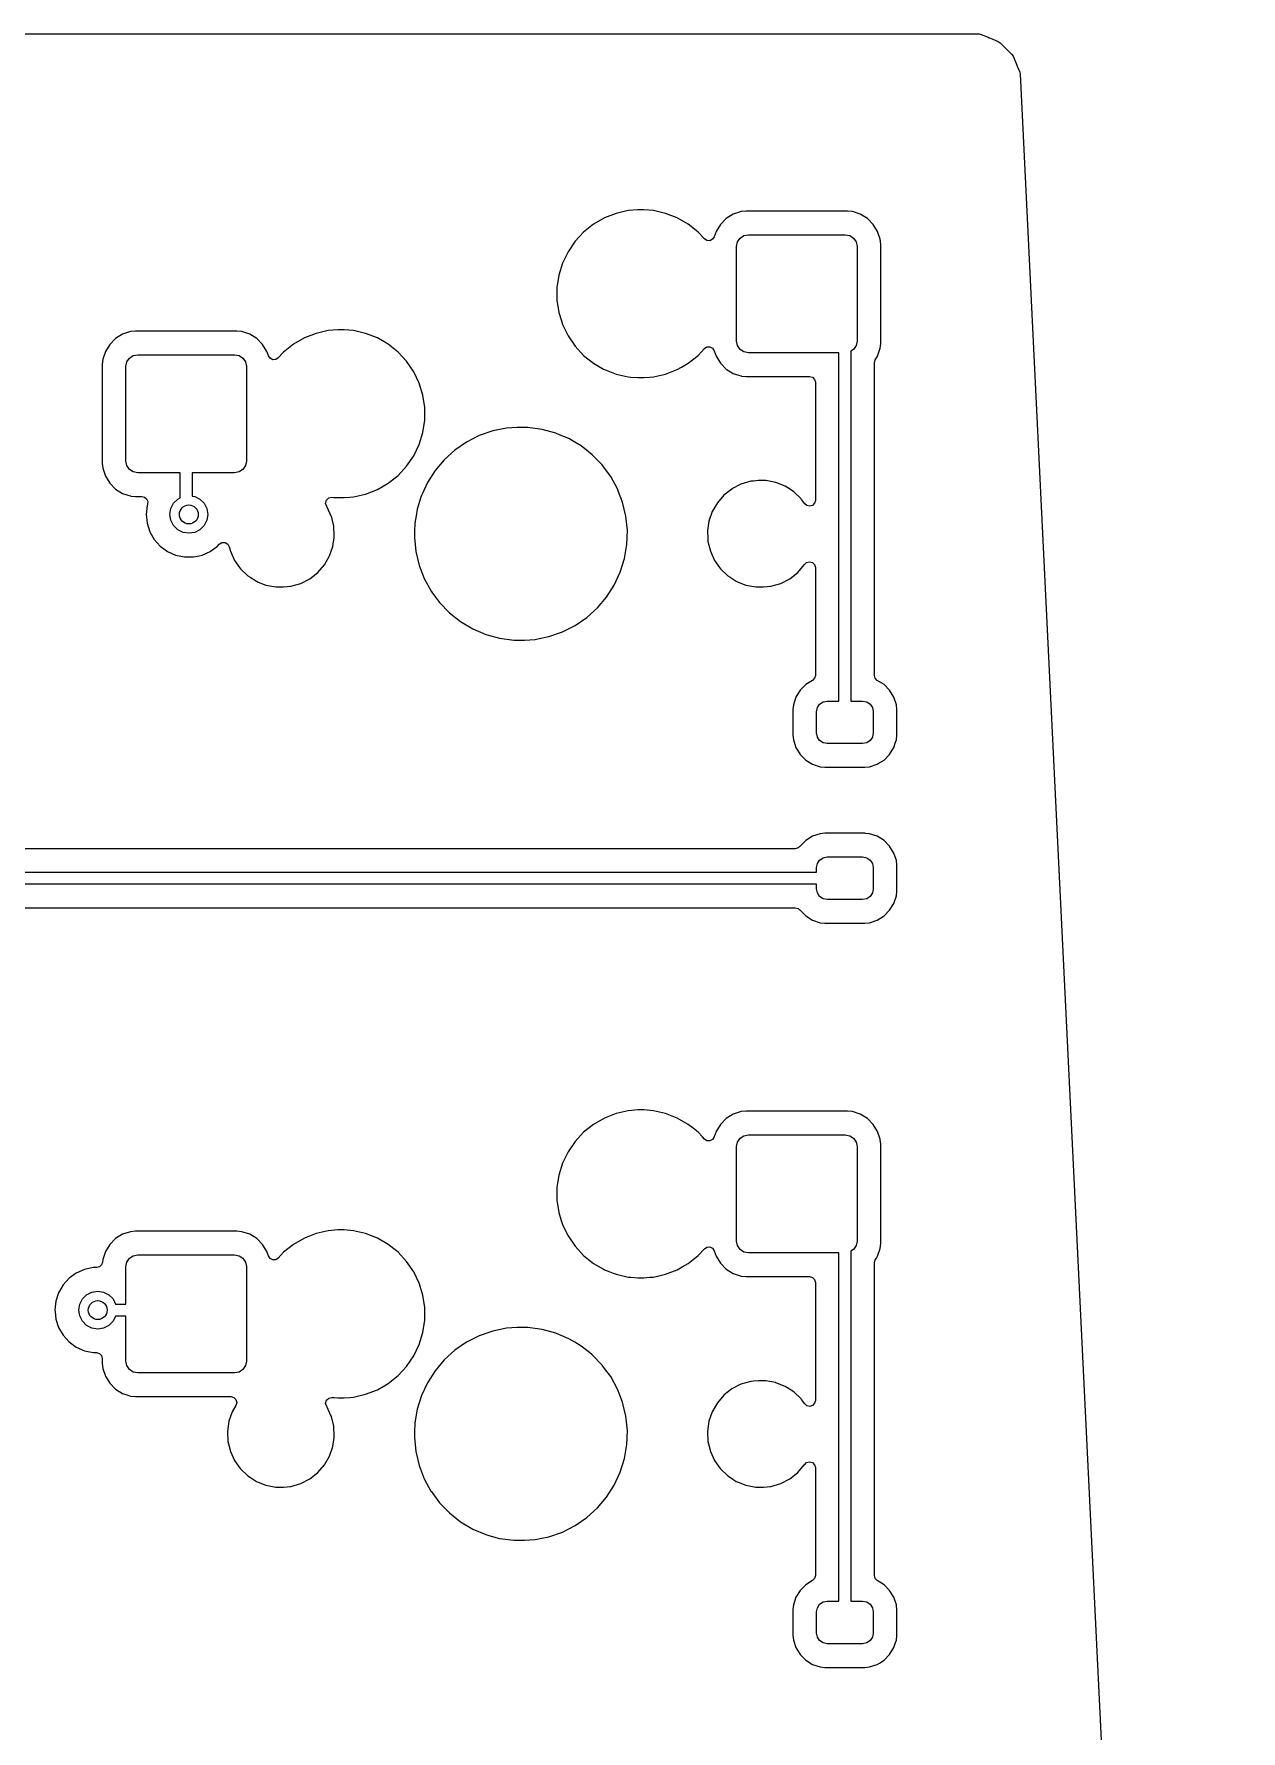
# Model space of a CAD drawing. Extents: x 51 to 201, y -153 to -28.
# Drawn here: x 175.43 to 200.98, y -63.44 to -27.52 of the extents above; entities that cross this region are included whole.
import ezdxf

# ---------------------------------------------------------------- set-up
doc = ezdxf.new("R2010")
doc.units = 0
doc.layers.add('BLACK', color=7, linetype='CONTINUOUS')

msp = doc.modelspace()

# ---------------------------------------------------------------- linework, layer by layer
at = {"layer": 'BLACK', "linetype": 'CONTINUOUS'}
for p, q in [((66.5009, -27.5214), (195.437, -27.5214)), ((195.437, -27.5214), (195.484, -27.5308)), ((195.484, -27.5308), (195.632, -27.5921)), ((195.632, -27.5921), (195.633, -27.5929)), ((195.633, -27.5929), (195.654, -27.6013)), ((195.654, -27.6013), (195.656, -27.6019)), ((195.656, -27.6019), (195.678, -27.611)), ((195.678, -27.611), (195.678, -27.6111)), ((195.678, -27.6111), (195.844, -27.68)), ((195.844, -27.68), (195.884, -27.7068)), ((195.884, -27.7068), (196.131, -27.9531)), ((196.131, -27.9531), (196.158, -27.9933)), ((196.158, -27.9933), (196.236, -28.1819)), ((196.236, -28.1819), (196.236, -28.183)), ((196.236, -28.183), (196.245, -28.2044)), ((196.245, -28.2044), (196.245, -28.2054)), ((196.245, -28.2054), (196.298, -28.3331)), ((196.298, -28.3331), (196.308, -28.3745)), ((196.308, -28.3745), (200.984, -124.592)), ((188.211, -31.2445), (188.012, -31.2594)), ((188.344, -31.2445), (188.211, -31.2445)), ((188.211, -31.2445), (188.211, -31.2445)), ((188.543, -31.2594), (188.344, -31.2445)), ((188.344, -31.2445), (188.344, -31.2445)), ((187.275, -31.5489), (187.066, -31.7148)), ((187.505, -31.4158), (187.275, -31.5489)), ((187.753, -31.3186), (187.505, -31.4158)), ((188.012, -31.2594), (187.753, -31.3186)), ((188.802, -31.3186), (188.543, -31.2594)), ((189.05, -31.4158), (188.802, -31.3186)), ((189.28, -31.5489), (189.05, -31.4158)), ((189.376, -31.625), (189.28, -31.5489)), ((189.962, -31.5513), (189.87, -31.7007)), ((190.086, -31.4273), (189.962, -31.5513)), ((190.235, -31.3352), (190.086, -31.4273)), ((190.402, -31.28), (190.235, -31.3352)), ((190.504, -31.2695), (190.402, -31.28)), ((192.655, -31.2695), (190.504, -31.2695)), ((192.757, -31.28), (192.655, -31.2695)), ((192.924, -31.3352), (192.757, -31.28)), ((193.073, -31.4273), (192.924, -31.3352)), ((193.197, -31.5513), (193.073, -31.4273)), ((193.289, -31.7007), (193.197, -31.5513)), ((193.197, -31.5513), (193.197, -31.5513)), ((186.885, -31.9099), (186.736, -32.1298)), ((187.066, -31.7148), (186.885, -31.9099)), ((189.489, -31.7148), (189.376, -31.625)), ((189.608, -31.8441), (189.489, -31.7148)), ((189.623, -31.86), (189.608, -31.8441)), ((189.677, -31.894), (189.623, -31.86)), ((189.741, -31.8969), (189.677, -31.894)), ((189.797, -31.8679), (189.741, -31.8969)), ((189.832, -31.8147), (189.797, -31.8679)), ((189.87, -31.7007), (189.832, -31.8147)), ((190.304, -32.02), (190.324, -31.9243)), ((190.324, -31.9243), (190.378, -31.8432)), ((190.378, -31.8432), (190.459, -31.789)), ((190.459, -31.789), (190.554, -31.77)), ((190.554, -31.77), (192.605, -31.77)), ((192.605, -31.77), (192.7, -31.789)), ((192.7, -31.789), (192.781, -31.8432)), ((192.781, -31.8432), (192.835, -31.9243)), ((192.835, -31.9243), (192.855, -32.02)), ((193.344, -31.8672), (193.289, -31.7007)), ((193.355, -31.97), (193.344, -31.8672)), ((186.736, -32.1298), (186.62, -32.3695)), ((190.304, -34.02), (190.304, -32.02)), ((192.855, -32.02), (192.855, -34.02)), ((193.355, -34.07), (193.355, -31.97)), ((186.542, -32.6238), (186.502, -32.8869)), ((186.62, -32.3695), (186.542, -32.6238)), ((186.502, -32.8869), (186.502, -33.1531)), ((186.502, -33.1531), (186.542, -33.4162)), ((186.542, -33.4162), (186.596, -33.592)), ((186.596, -33.592), (186.62, -33.6705)), ((186.62, -33.6705), (186.675, -33.7845)), ((177.035, -34.0913), (176.943, -34.2407)), ((177.159, -33.9673), (177.035, -34.0913)), ((177.308, -33.8752), (177.159, -33.9673)), ((177.475, -33.82), (177.308, -33.8752)), ((177.577, -33.8095), (177.475, -33.82)), ((179.728, -33.8095), (177.577, -33.8095)), ((179.83, -33.82), (179.728, -33.8095)), ((179.997, -33.8752), (179.83, -33.82)), ((180.146, -33.9673), (179.997, -33.8752)), ((180.27, -34.0913), (180.146, -33.9673)), ((180.362, -34.2407), (180.27, -34.0913)), ((180.27, -34.0913), (180.27, -34.0913)), ((180.925, -34.0889), (180.716, -34.2548)), ((181.155, -33.9558), (180.925, -34.0889)), ((181.403, -33.8586), (181.155, -33.9558)), ((181.662, -33.7994), (181.403, -33.8586)), ((181.861, -33.7845), (181.662, -33.7994)), ((181.994, -33.7845), (181.861, -33.7845)), ((181.861, -33.7845), (181.861, -33.7845)), ((182.193, -33.7994), (181.994, -33.7845)), ((181.994, -33.7845), (181.994, -33.7845)), ((182.452, -33.8586), (182.193, -33.7994)), ((182.7, -33.9558), (182.452, -33.8586)), ((182.93, -34.0889), (182.7, -33.9558)), ((183.102, -34.2253), (182.93, -34.0889)), ((186.675, -33.7845), (186.736, -33.9102)), ((186.736, -33.9102), (186.885, -34.1301)), ((190.324, -34.1157), (190.304, -34.02)), ((190.378, -34.1968), (190.324, -34.1157)), ((192.835, -34.1157), (192.781, -34.1968)), ((192.855, -34.02), (192.835, -34.1157)), ((193.344, -34.1728), (193.355, -34.07)), ((176.887, -34.4072), (176.877, -34.51)), ((176.943, -34.2407), (176.887, -34.4072)), ((177.377, -34.56), (177.397, -34.4643)), ((177.397, -34.4643), (177.451, -34.3832)), ((177.451, -34.3832), (177.532, -34.329)), ((177.532, -34.329), (177.627, -34.31)), ((177.627, -34.31), (179.677, -34.31)), ((179.677, -34.31), (179.773, -34.329)), ((179.773, -34.329), (179.854, -34.3832)), ((179.854, -34.3832), (179.908, -34.4643)), ((179.908, -34.4643), (179.927, -34.56)), ((180.367, -34.2548), (180.362, -34.2407)), ((180.393, -34.3333), (180.367, -34.2548)), ((180.428, -34.3865), (180.393, -34.3333)), ((180.484, -34.4154), (180.428, -34.3865)), ((180.548, -34.4126), (180.484, -34.4154)), ((180.602, -34.3786), (180.548, -34.4126)), ((180.716, -34.2548), (180.602, -34.3786)), ((183.139, -34.2548), (183.102, -34.2253)), ((183.32, -34.4499), (183.139, -34.2548)), ((183.469, -34.6698), (183.32, -34.4499)), ((186.885, -34.1301), (187.066, -34.3252)), ((187.066, -34.3252), (187.275, -34.4911)), ((189.28, -34.4911), (189.489, -34.3252)), ((189.489, -34.3252), (189.623, -34.1799)), ((189.623, -34.1799), (189.677, -34.146)), ((189.677, -34.146), (189.741, -34.1431)), ((189.741, -34.1431), (189.797, -34.1721)), ((189.797, -34.1721), (189.832, -34.2253)), ((189.832, -34.2253), (189.87, -34.3393)), ((189.87, -34.3393), (189.962, -34.4887)), ((190.459, -34.251), (190.378, -34.1968)), ((190.554, -34.27), (190.459, -34.251)), ((192.472, -34.27), (190.554, -34.27)), ((192.472, -41.64), (192.472, -34.27)), ((192.781, -34.1968), (192.722, -34.236)), ((192.722, -34.236), (192.722, -41.64)), ((193.223, -34.482), (193.241, -34.4169)), ((193.241, -34.4169), (193.265, -34.3786)), ((193.265, -34.3786), (193.289, -34.3393)), ((193.289, -34.3393), (193.344, -34.1728)), ((176.877, -34.51), (176.877, -36.61)), ((177.377, -36.56), (177.377, -34.56)), ((179.927, -34.56), (179.927, -36.56)), ((183.585, -34.9095), (183.469, -34.6698)), ((187.275, -34.4911), (187.485, -34.6127)), ((187.485, -34.6127), (187.505, -34.6242)), ((187.505, -34.6242), (187.753, -34.7214)), ((187.753, -34.7214), (188.012, -34.7806)), ((188.012, -34.7806), (188.069, -34.7849)), ((188.069, -34.7849), (188.211, -34.7955)), ((188.211, -34.7955), (188.211, -34.7955)), ((188.211, -34.7955), (188.344, -34.7955)), ((188.344, -34.7955), (188.468, -34.7862)), ((188.344, -34.7955), (188.344, -34.7955)), ((188.468, -34.7862), (188.543, -34.7806)), ((188.543, -34.7806), (188.802, -34.7214)), ((188.802, -34.7214), (189.05, -34.6242)), ((189.05, -34.6242), (189.138, -34.5736)), ((189.138, -34.5736), (189.28, -34.4911)), ((189.28, -34.4911), (189.28, -34.4911)), ((189.962, -34.4887), (190.086, -34.6127)), ((190.086, -34.6127), (190.086, -34.6127)), ((190.086, -34.6127), (190.235, -34.7048)), ((190.235, -34.7048), (190.347, -34.7417)), ((190.347, -34.7417), (190.402, -34.76)), ((190.402, -34.76), (190.412, -34.7611)), ((190.412, -34.7611), (190.504, -34.7705)), ((190.504, -34.7705), (191.848, -34.7705)), ((191.848, -34.7705), (191.91, -34.7871)), ((191.91, -34.7871), (191.955, -34.8325)), ((191.955, -34.8325), (191.972, -34.8945)), ((193.223, -41.0979), (193.223, -34.482)), ((183.663, -35.1638), (183.585, -34.9095)), ((183.703, -35.4269), (183.663, -35.1638)), ((191.972, -34.8945), (191.972, -37.393)), ((183.703, -35.6931), (183.703, -35.4269)), ((183.663, -35.9562), (183.703, -35.6931)), ((185.437, -35.8646), (185.142, -35.9246)), ((185.662, -35.8495), (185.437, -35.8646)), ((185.888, -35.8495), (185.662, -35.8495)), ((185.662, -35.8495), (185.662, -35.8495)), ((186.187, -35.8897), (185.888, -35.8495)), ((186.477, -35.9693), (186.187, -35.8897)), ((186.187, -35.8897), (186.187, -35.8897)), ((186.187, -35.8897), (186.187, -35.8897)), ((183.469, -36.4502), (183.585, -36.2105)), ((183.585, -36.2105), (183.663, -35.9562)), ((184.588, -36.1593), (184.34, -36.3299)), ((184.857, -36.0234), (184.588, -36.1593)), ((185.142, -35.9246), (184.857, -36.0234)), ((186.573, -36.0099), (186.477, -35.9693)), ((186.755, -36.0869), (186.573, -36.0099)), ((186.877, -36.1593), (186.755, -36.0869)), ((187.014, -36.2404), (186.877, -36.1593)), ((187.127, -36.3299), (187.014, -36.2404)), ((176.877, -36.61), (176.887, -36.7128)), ((177.397, -36.6557), (177.377, -36.56)), ((179.927, -36.56), (179.908, -36.6557)), ((183.32, -36.6701), (183.469, -36.4502)), ((184.116, -36.532), (183.922, -36.7621)), ((184.34, -36.3299), (184.116, -36.532)), ((187.25, -36.4272), (187.127, -36.3299)), ((187.46, -36.6438), (187.25, -36.4272)), ((176.887, -36.7128), (176.943, -36.8793)), ((176.943, -36.8793), (177.035, -37.0287)), ((177.451, -36.7368), (177.397, -36.6557)), ((177.532, -36.791), (177.451, -36.7368)), ((177.627, -36.81), (177.532, -36.791)), ((178.528, -36.81), (177.627, -36.81)), ((178.528, -37.3396), (178.528, -36.81)), ((179.677, -36.81), (178.778, -36.81)), ((178.778, -36.81), (178.778, -37.3007)), ((179.773, -36.791), (179.677, -36.81)), ((179.854, -36.7368), (179.773, -36.791)), ((179.908, -36.6557), (179.854, -36.7368)), ((182.93, -37.0311), (183.139, -36.8652)), ((183.139, -36.8652), (183.32, -36.6701)), ((183.922, -36.7621), (183.76, -37.016)), ((187.511, -36.7128), (187.46, -36.6438)), ((187.639, -36.8863), (187.511, -36.7128)), ((187.783, -37.1506), (187.639, -36.8863)), ((190.604, -36.9898), (190.397, -37.0504)), ((190.664, -36.9841), (190.604, -36.9898)), ((190.764, -36.9745), (190.664, -36.9841)), ((190.925, -36.9745), (190.764, -36.9745)), ((191.136, -37.0152), (190.925, -36.9745)), ((177.035, -37.0287), (177.159, -37.1527)), ((177.159, -37.1527), (177.159, -37.1527)), ((177.159, -37.1527), (177.308, -37.2448)), ((177.308, -37.2448), (177.42, -37.2817)), ((177.42, -37.2817), (177.475, -37.3)), ((177.475, -37.3), (177.484, -37.301)), ((177.484, -37.301), (177.577, -37.3105)), ((177.577, -37.3105), (177.716, -37.3105)), ((177.716, -37.3105), (177.772, -37.324)), ((177.772, -37.324), (177.816, -37.3616)), ((178.475, -37.3664), (178.528, -37.3396)), ((178.778, -37.3007), (178.834, -37.3096)), ((178.834, -37.3096), (178.945, -37.3664)), ((181.62, -37.389), (181.67, -37.3406)), ((181.67, -37.3406), (181.738, -37.3263)), ((181.738, -37.3263), (181.779, -37.3293)), ((181.779, -37.3293), (181.861, -37.3355)), ((181.861, -37.3355), (181.861, -37.3355)), ((181.861, -37.3355), (181.994, -37.3355)), ((181.994, -37.3355), (182.118, -37.3262)), ((181.994, -37.3355), (181.994, -37.3355)), ((182.118, -37.3262), (182.193, -37.3206)), ((182.193, -37.3206), (182.452, -37.2614)), ((182.452, -37.2614), (182.7, -37.1642)), ((182.7, -37.1642), (182.82, -37.0951)), ((182.82, -37.0951), (182.93, -37.0311)), ((182.93, -37.0311), (182.93, -37.0311)), ((183.622, -37.324), (183.543, -37.5771)), ((183.633, -37.2893), (183.622, -37.324)), ((183.646, -37.2614), (183.633, -37.2893)), ((183.76, -37.016), (183.646, -37.2614)), ((187.807, -37.2113), (187.783, -37.1506)), ((187.892, -37.4317), (187.807, -37.2113)), ((190.037, -37.2817), (189.897, -37.4442)), ((190.063, -37.2614), (190.037, -37.2817)), ((190.201, -37.1527), (190.063, -37.2614)), ((190.206, -37.1489), (190.201, -37.1527)), ((190.397, -37.0504), (190.206, -37.1489)), ((191.138, -37.016), (191.136, -37.0152)), ((191.136, -37.0152), (191.136, -37.0152)), ((191.136, -37.0152), (191.136, -37.0152)), ((191.336, -37.0951), (191.138, -37.016)), ((191.443, -37.1642), (191.336, -37.0951)), ((191.516, -37.2113), (191.443, -37.1642)), ((191.672, -37.3596), (191.516, -37.2113)), ((177.824, -37.5017), (177.805, -37.69)), ((177.805, -37.69), (177.824, -37.8783)), ((177.816, -37.3616), (177.838, -37.4151)), ((177.834, -37.4728), (177.824, -37.5017)), ((177.838, -37.4151), (177.834, -37.4728)), ((178.31, -37.69), (178.33, -37.5664)), ((178.33, -37.8136), (178.31, -37.69)), ((178.33, -37.5664), (178.386, -37.4549)), ((178.386, -37.4549), (178.475, -37.3664)), ((178.945, -37.3664), (179.034, -37.4549)), ((179.034, -37.4549), (179.09, -37.5664)), ((179.09, -37.5664), (179.11, -37.69)), ((179.11, -37.69), (179.09, -37.8136)), ((181.605, -37.4564), (181.62, -37.389)), ((181.627, -37.5218), (181.605, -37.4564)), ((181.637, -37.5347), (181.627, -37.5218)), ((181.723, -37.7248), (181.637, -37.5347)), ((183.543, -37.5771), (183.52, -37.7183)), ((187.962, -37.7248), (187.892, -37.4317)), ((189.789, -37.6303), (189.719, -37.8334)), ((189.897, -37.4442), (189.789, -37.6303)), ((191.681, -37.3725), (191.672, -37.3596)), ((191.747, -37.465), (191.681, -37.3725)), ((191.794, -37.5048), (191.747, -37.465)), ((191.855, -37.5168), (191.794, -37.5048)), ((191.914, -37.498), (191.855, -37.5168)), ((191.957, -37.453), (191.914, -37.498)), ((191.972, -37.393), (191.957, -37.453)), ((177.824, -37.8783), (177.883, -38.0583)), ((177.883, -38.0583), (177.977, -38.2222)), ((178.386, -37.9251), (178.33, -37.8136)), ((178.475, -38.0136), (178.386, -37.9251)), ((178.586, -38.0704), (178.475, -38.0136)), ((178.71, -38.09), (178.586, -38.0704)), ((178.834, -38.0704), (178.71, -38.09)), ((178.945, -38.0136), (178.834, -38.0704)), ((179.034, -37.9251), (178.945, -38.0136)), ((179.09, -37.8136), (179.034, -37.9251)), ((181.726, -37.7302), (181.723, -37.7248)), ((181.777, -37.9391), (181.726, -37.7302)), ((181.787, -38.1538), (181.777, -37.9391)), ((183.488, -38.0462), (183.483, -38.1754)), ((183.493, -37.8742), (183.488, -38.0462)), ((183.52, -37.7183), (183.493, -37.8742)), ((187.992, -38.0246), (187.962, -37.7248)), ((187.982, -38.3258), (187.992, -38.0246)), ((189.691, -38.0283), (189.688, -38.0462)), ((189.688, -38.0462), (189.696, -38.2029)), ((189.719, -37.8334), (189.691, -38.0283)), ((177.977, -38.2222), (178.104, -38.3629)), ((178.104, -38.3629), (178.257, -38.4742)), ((179.163, -38.4742), (179.316, -38.3629)), ((179.316, -38.3629), (179.353, -38.3212)), ((179.353, -38.3212), (179.409, -38.2855)), ((179.409, -38.2855), (179.476, -38.284)), ((179.476, -38.284), (179.534, -38.3169)), ((179.534, -38.3169), (179.566, -38.3749)), ((179.566, -38.3749), (179.589, -38.4698)), ((181.686, -38.5697), (181.756, -38.3666)), ((181.756, -38.3666), (181.784, -38.1754)), ((181.784, -38.1754), (181.787, -38.1538)), ((183.483, -38.1754), (183.513, -38.4752)), ((187.932, -38.6229), (187.982, -38.3258)), ((189.696, -38.2029), (189.698, -38.2609)), ((189.698, -38.2609), (189.749, -38.4698)), ((178.257, -38.4742), (178.43, -38.5511)), ((178.43, -38.5511), (178.615, -38.5905)), ((178.615, -38.5905), (178.615, -38.5905)), ((178.615, -38.5905), (178.805, -38.5905)), ((178.805, -38.5905), (178.928, -38.5643)), ((178.805, -38.5905), (178.805, -38.5905)), ((178.928, -38.5643), (178.99, -38.5511)), ((178.99, -38.5511), (179.163, -38.4742)), ((179.589, -38.4698), (179.678, -38.6653)), ((179.678, -38.6653), (179.784, -38.8141)), ((181.438, -38.9183), (181.578, -38.7558)), ((181.578, -38.7558), (181.686, -38.5697)), ((183.513, -38.4752), (183.583, -38.7683)), ((183.583, -38.7683), (183.692, -39.0494)), ((187.842, -38.9107), (187.932, -38.6229)), ((189.749, -38.4698), (189.838, -38.6653)), ((189.838, -38.6653), (189.944, -38.8141)), ((191.598, -38.9183), (191.738, -38.7558)), ((191.738, -38.7558), (191.741, -38.7521)), ((191.741, -38.7521), (191.786, -38.7067)), ((191.786, -38.7067), (191.848, -38.6901)), ((191.848, -38.6901), (191.91, -38.7067)), ((191.91, -38.7067), (191.955, -38.7521)), ((191.955, -38.7521), (191.972, -38.8141)), ((179.784, -38.8141), (179.803, -38.8404)), ((179.803, -38.8404), (179.959, -38.9887)), ((179.959, -38.9887), (180.007, -39.0195)), ((180.007, -39.0195), (180.139, -39.1049)), ((180.139, -39.1049), (180.179, -39.121)), ((180.179, -39.121), (180.339, -39.1848)), ((180.871, -39.2102), (181.078, -39.1496)), ((181.078, -39.1496), (181.269, -39.0511)), ((181.269, -39.0511), (181.438, -38.9183)), ((183.692, -39.0494), (183.836, -39.3137)), ((187.715, -39.184), (187.842, -38.9107)), ((189.944, -38.8141), (189.963, -38.8404)), ((189.963, -38.8404), (190.119, -38.9887)), ((190.119, -38.9887), (190.167, -39.0195)), ((190.167, -39.0195), (190.299, -39.1049)), ((190.299, -39.1049), (190.339, -39.121)), ((190.339, -39.121), (190.499, -39.1848)), ((191.031, -39.2102), (191.238, -39.1496)), ((191.238, -39.1496), (191.429, -39.0511)), ((191.429, -39.0511), (191.598, -38.9183)), ((191.972, -38.8141), (191.972, -41.0979)), ((180.339, -39.1848), (180.55, -39.2255)), ((180.55, -39.2255), (180.711, -39.2255)), ((180.711, -39.2255), (180.871, -39.2102)), ((180.711, -39.2255), (180.711, -39.2255)), ((183.836, -39.3137), (183.866, -39.3534)), ((183.866, -39.3534), (184.015, -39.5562)), ((187.359, -39.668), (187.553, -39.4379)), ((187.553, -39.4379), (187.715, -39.184)), ((190.499, -39.1848), (190.71, -39.2255)), ((190.71, -39.2255), (190.871, -39.2255)), ((190.871, -39.2255), (191.031, -39.2102)), ((190.871, -39.2255), (190.871, -39.2255)), ((184.015, -39.5562), (184.225, -39.7728)), ((184.225, -39.7728), (184.461, -39.9596)), ((187.135, -39.8701), (187.359, -39.668)), ((184.461, -39.9596), (184.72, -40.1131)), ((184.72, -40.1131), (184.998, -40.2307)), ((186.333, -40.2754), (186.618, -40.1766)), ((186.618, -40.1766), (186.887, -40.0407)), ((186.887, -40.0407), (187.135, -39.8701)), ((184.998, -40.2307), (184.998, -40.2307)), ((184.998, -40.2307), (184.998, -40.2307)), ((184.998, -40.2307), (185.025, -40.2382)), ((185.025, -40.2382), (185.288, -40.3103)), ((185.288, -40.3103), (185.587, -40.3505)), ((185.587, -40.3505), (185.813, -40.3505)), ((185.813, -40.3505), (186.038, -40.3354)), ((185.813, -40.3505), (185.813, -40.3505)), ((186.038, -40.3354), (186.161, -40.3103)), ((186.161, -40.3103), (186.333, -40.2754)), ((191.769, -41.292), (191.65, -41.412)), ((191.913, -41.2034), (191.769, -41.292)), ((191.956, -41.1583), (191.913, -41.2034)), ((191.972, -41.0979), (191.956, -41.1583)), ((193.239, -41.1583), (193.223, -41.0979)), ((193.282, -41.2034), (193.239, -41.1583)), ((193.426, -41.292), (193.282, -41.2034)), ((193.545, -41.412), (193.426, -41.292)), ((191.56, -41.5563), (191.507, -41.7173)), ((191.65, -41.412), (191.56, -41.5563)), ((192.063, -41.7059), (192.136, -41.6571)), ((192.136, -41.6571), (192.222, -41.64)), ((192.222, -41.64), (192.472, -41.64)), ((192.722, -41.64), (192.972, -41.64)), ((192.972, -41.64), (193.059, -41.6571)), ((193.059, -41.6571), (193.132, -41.7059)), ((193.635, -41.5563), (193.545, -41.412)), ((193.688, -41.7173), (193.635, -41.5563)), ((193.635, -41.5563), (193.635, -41.5563)), ((193.635, -41.5563), (193.635, -41.5563)), ((191.507, -41.7173), (191.497, -41.8167)), ((191.497, -41.8167), (191.497, -42.3633)), ((191.998, -41.865), (192.015, -41.7789)), ((191.998, -42.315), (191.998, -41.865)), ((192.015, -41.7789), (192.063, -41.7059)), ((193.132, -41.7059), (193.18, -41.7789)), ((193.18, -41.7789), (193.197, -41.865)), ((193.197, -41.865), (193.197, -42.315)), ((193.698, -41.8167), (193.688, -41.7173)), ((193.698, -42.3633), (193.698, -41.8167)), ((191.497, -42.3633), (191.507, -42.4627)), ((192.015, -42.4011), (191.998, -42.315)), ((193.197, -42.315), (193.18, -42.4011)), ((193.688, -42.4627), (193.698, -42.3633)), ((191.507, -42.4627), (191.56, -42.6237)), ((191.56, -42.6237), (191.65, -42.768)), ((192.063, -42.4741), (192.015, -42.4011)), ((192.136, -42.5229), (192.063, -42.4741)), ((192.222, -42.54), (192.136, -42.5229)), ((192.972, -42.54), (192.222, -42.54)), ((193.059, -42.5229), (192.972, -42.54)), ((193.132, -42.4741), (193.059, -42.5229)), ((193.18, -42.4011), (193.132, -42.4741)), ((193.545, -42.768), (193.635, -42.6237)), ((193.635, -42.6237), (193.672, -42.5108)), ((193.672, -42.5108), (193.688, -42.4627)), ((191.65, -42.768), (191.769, -42.888)), ((191.769, -42.888), (191.914, -42.977)), ((191.914, -42.977), (191.914, -42.977)), ((191.914, -42.977), (191.914, -42.977)), ((191.914, -42.977), (192.075, -43.0303)), ((192.075, -43.0303), (192.174, -43.0405)), ((192.174, -43.0405), (193.021, -43.0405)), ((193.021, -43.0405), (193.12, -43.0303)), ((193.12, -43.0303), (193.281, -42.977)), ((193.281, -42.977), (193.302, -42.9644)), ((193.302, -42.9644), (193.426, -42.888)), ((193.426, -42.888), (193.545, -42.768)), ((191.914, -44.503), (191.769, -44.592)), ((192.075, -44.4496), (191.914, -44.503)), ((192.174, -44.4395), (192.075, -44.4496)), ((193.021, -44.4395), (192.174, -44.4395)), ((193.031, -44.4405), (193.021, -44.4395)), ((193.12, -44.4496), (193.031, -44.4405)), ((193.281, -44.503), (193.12, -44.4496)), ((193.426, -44.592), (193.281, -44.503)), ((191.548, -44.7645), (174.597, -44.7645)), ((191.608, -44.7488), (191.548, -44.7645)), ((191.638, -44.7206), (191.608, -44.7488)), ((191.639, -44.7222), (191.638, -44.7206)), ((191.65, -44.712), (191.639, -44.7222)), ((191.737, -44.6246), (191.65, -44.712)), ((191.65, -44.712), (191.65, -44.712)), ((191.769, -44.592), (191.737, -44.6246)), ((193.545, -44.712), (193.426, -44.592)), ((193.635, -44.8563), (193.545, -44.712)), ((193.688, -45.0173), (193.635, -44.8563)), ((193.635, -44.8563), (193.635, -44.8563)), ((193.635, -44.8563), (193.635, -44.8563)), ((191.998, -45.165), (192.015, -45.0789)), ((191.998, -45.265), (191.998, -45.165)), ((192.015, -45.0789), (192.063, -45.0059)), ((192.063, -45.0059), (192.136, -44.9571)), ((192.136, -44.9571), (192.222, -44.94)), ((192.222, -44.94), (192.972, -44.94)), ((192.972, -44.94), (193.059, -44.9571)), ((193.059, -44.9571), (193.132, -45.0059)), ((193.132, -45.0059), (193.18, -45.0789)), ((193.18, -45.0789), (193.197, -45.165)), ((193.197, -45.165), (193.197, -45.615)), ((193.698, -45.1167), (193.688, -45.0173)), ((193.698, -45.6633), (193.698, -45.1167)), ((174.147, -45.265), (191.998, -45.265)), ((191.998, -45.515), (174.147, -45.515)), ((191.998, -45.615), (191.998, -45.515)), ((192.015, -45.7011), (191.998, -45.615)), ((193.197, -45.615), (193.18, -45.7011)), ((192.063, -45.7741), (192.015, -45.7011)), ((192.136, -45.8229), (192.063, -45.7741)), ((192.222, -45.84), (192.136, -45.8229)), ((192.972, -45.84), (192.222, -45.84)), ((193.059, -45.8229), (192.972, -45.84)), ((193.132, -45.7741), (193.059, -45.8229)), ((193.18, -45.7011), (193.132, -45.7741)), ((193.545, -46.068), (193.635, -45.9237)), ((193.635, -45.9237), (193.688, -45.7627)), ((193.688, -45.7627), (193.698, -45.6633)), ((174.597, -46.0155), (191.548, -46.0155)), ((191.548, -46.0155), (191.608, -46.0312)), ((191.608, -46.0312), (191.638, -46.0593)), ((191.638, -46.0593), (191.639, -46.0578)), ((191.639, -46.0578), (191.65, -46.068)), ((191.65, -46.068), (191.65, -46.068)), ((191.65, -46.068), (191.769, -46.188)), ((191.769, -46.188), (191.769, -46.188)), ((191.769, -46.188), (191.914, -46.277)), ((191.914, -46.277), (191.914, -46.277)), ((191.914, -46.277), (191.914, -46.277)), ((191.914, -46.277), (192.075, -46.3303)), ((192.075, -46.3303), (192.174, -46.3405)), ((193.021, -46.3405), (193.12, -46.3303)), ((193.12, -46.3303), (193.281, -46.277)), ((193.281, -46.277), (193.426, -46.188)), ((193.426, -46.188), (193.545, -46.068)), ((192.174, -46.3405), (193.021, -46.3405)), ((187.275, -50.5989), (187.066, -50.7648)), ((187.505, -50.4658), (187.275, -50.5989)), ((187.753, -50.3686), (187.505, -50.4658)), ((188.012, -50.3094), (187.753, -50.3686)), ((188.211, -50.2945), (188.012, -50.3094)), ((188.344, -50.2945), (188.211, -50.2945)), ((188.211, -50.2945), (188.211, -50.2945)), ((188.543, -50.3094), (188.344, -50.2945)), ((188.344, -50.2945), (188.344, -50.2945)), ((188.802, -50.3686), (188.543, -50.3094)), ((189.05, -50.4658), (188.802, -50.3686)), ((189.28, -50.5989), (189.05, -50.4658)), ((189.385, -50.6825), (189.28, -50.5989)), ((189.962, -50.6013), (189.87, -50.7507)), ((190.086, -50.4773), (189.962, -50.6013)), ((190.235, -50.3852), (190.086, -50.4773)), ((190.402, -50.33), (190.235, -50.3852)), ((190.504, -50.3195), (190.402, -50.33)), ((192.655, -50.3195), (190.504, -50.3195)), ((192.757, -50.33), (192.655, -50.3195)), ((192.924, -50.3852), (192.757, -50.33)), ((193.073, -50.4773), (192.924, -50.3852)), ((193.197, -50.6013), (193.073, -50.4773)), ((193.289, -50.7507), (193.197, -50.6013)), ((193.197, -50.6013), (193.197, -50.6013)), ((186.885, -50.9599), (186.736, -51.1798)), ((187.066, -50.7648), (186.885, -50.9599)), ((189.489, -50.7648), (189.385, -50.6825)), ((189.581, -50.8647), (189.489, -50.7648)), ((189.623, -50.91), (189.581, -50.8647)), ((189.677, -50.944), (189.623, -50.91)), ((189.741, -50.9469), (189.677, -50.944)), ((189.797, -50.9179), (189.741, -50.9469)), ((189.832, -50.8647), (189.797, -50.9179)), ((189.87, -50.7507), (189.832, -50.8647)), ((190.304, -51.07), (190.324, -50.9743)), ((190.324, -50.9743), (190.378, -50.8932)), ((190.378, -50.8932), (190.459, -50.839)), ((190.459, -50.839), (190.554, -50.82)), ((190.554, -50.82), (192.605, -50.82)), ((192.605, -50.82), (192.7, -50.839)), ((192.7, -50.839), (192.781, -50.8932)), ((192.781, -50.8932), (192.835, -50.9743)), ((192.835, -50.9743), (192.855, -51.07)), ((193.342, -50.91), (193.289, -50.7507)), ((193.344, -50.9172), (193.342, -50.91)), ((193.355, -51.0198), (193.344, -50.9172)), ((186.736, -51.1798), (186.62, -51.4195)), ((190.304, -53.07), (190.304, -51.07)), ((192.855, -51.07), (192.855, -53.07)), ((193.355, -51.02), (193.355, -51.0198)), ((193.355, -53.12), (193.355, -51.02)), ((186.542, -51.6738), (186.502, -51.9369)), ((186.62, -51.4195), (186.542, -51.6738)), ((186.502, -51.9369), (186.502, -52.2031)), ((186.502, -52.2031), (186.542, -52.4662)), ((186.542, -52.4662), (186.594, -52.6356)), ((186.594, -52.6356), (186.62, -52.7205)), ((186.62, -52.7205), (186.711, -52.9086)), ((177.035, -53.1413), (176.943, -53.2907)), ((177.159, -53.0173), (177.035, -53.1413)), ((177.308, -52.9252), (177.159, -53.0173)), ((177.475, -52.87), (177.308, -52.9252)), ((177.577, -52.8595), (177.475, -52.87)), ((179.728, -52.8595), (177.577, -52.8595)), ((179.83, -52.87), (179.728, -52.8595)), ((179.997, -52.9252), (179.83, -52.87)), ((180.146, -53.0173), (179.997, -52.9252)), ((180.27, -53.1413), (180.146, -53.0173)), ((180.362, -53.2907), (180.27, -53.1413)), ((180.27, -53.1413), (180.27, -53.1413)), ((180.925, -53.1389), (180.716, -53.3048)), ((181.155, -53.0058), (180.925, -53.1389)), ((181.403, -52.9086), (181.155, -53.0058)), ((181.662, -52.8494), (181.403, -52.9086)), ((181.861, -52.8345), (181.662, -52.8494)), ((181.994, -52.8345), (181.861, -52.8345)), ((181.861, -52.8345), (181.861, -52.8345)), ((182.193, -52.8494), (181.994, -52.8345)), ((181.994, -52.8345), (181.994, -52.8345)), ((182.452, -52.9086), (182.193, -52.8494)), ((182.7, -53.0058), (182.452, -52.9086)), ((182.93, -53.1389), (182.7, -53.0058)), ((183.102, -53.2753), (182.93, -53.1389)), ((186.711, -52.9086), (186.736, -52.9602)), ((186.736, -52.9602), (186.885, -53.1801)), ((190.324, -53.1657), (190.304, -53.07)), ((192.855, -53.07), (192.835, -53.1657)), ((193.344, -53.2228), (193.355, -53.12)), ((176.887, -53.4572), (176.881, -53.5181)), ((176.943, -53.2907), (176.887, -53.4572)), ((177.377, -53.61), (177.397, -53.5143)), ((177.397, -53.5143), (177.451, -53.4332)), ((177.451, -53.4332), (177.532, -53.379)), ((177.532, -53.379), (177.627, -53.36)), ((177.627, -53.36), (179.677, -53.36)), ((179.677, -53.36), (179.773, -53.379)), ((179.773, -53.379), (179.854, -53.4332)), ((179.854, -53.4332), (179.908, -53.5143)), ((179.908, -53.5143), (179.927, -53.61)), ((180.369, -53.3123), (180.362, -53.2907)), ((180.393, -53.3833), (180.369, -53.3123)), ((180.428, -53.4365), (180.393, -53.3833)), ((180.484, -53.4654), (180.428, -53.4365)), ((180.548, -53.4626), (180.484, -53.4654)), ((180.602, -53.4286), (180.548, -53.4626)), ((180.716, -53.3048), (180.602, -53.4286)), ((183.139, -53.3048), (183.102, -53.2753)), ((183.32, -53.4999), (183.139, -53.3048)), ((183.469, -53.7198), (183.32, -53.4999)), ((186.885, -53.1801), (187.066, -53.3752)), ((187.066, -53.3752), (187.275, -53.5411)), ((189.28, -53.5411), (189.489, -53.3752)), ((189.489, -53.3752), (189.623, -53.2299)), ((189.623, -53.2299), (189.677, -53.196)), ((189.677, -53.196), (189.741, -53.1931)), ((189.741, -53.1931), (189.797, -53.2221)), ((189.797, -53.2221), (189.832, -53.2753)), ((189.832, -53.2753), (189.87, -53.3893)), ((189.87, -53.3893), (189.962, -53.5387)), ((190.378, -53.2468), (190.324, -53.1657)), ((190.459, -53.301), (190.378, -53.2468)), ((190.554, -53.32), (190.459, -53.301)), ((192.472, -53.32), (190.554, -53.32)), ((192.472, -60.69), (192.472, -53.32)), ((192.781, -53.2468), (192.722, -53.286)), ((192.722, -53.286), (192.722, -60.69)), ((192.835, -53.1657), (192.781, -53.2468)), ((193.223, -53.532), (193.241, -53.4669)), ((193.241, -53.4669), (193.265, -53.4286)), ((193.265, -53.4286), (193.289, -53.3893)), ((193.289, -53.3893), (193.344, -53.2228)), ((176.174, -53.8571), (176.047, -53.9978)), ((176.327, -53.7458), (176.174, -53.8571)), ((176.5, -53.6689), (176.327, -53.7458)), ((176.685, -53.6295), (176.5, -53.6689)), ((176.758, -53.6295), (176.685, -53.6295)), ((176.816, -53.6149), (176.758, -53.6295)), ((176.861, -53.5746), (176.816, -53.6149)), ((176.881, -53.5181), (176.861, -53.5746)), ((177.377, -54.405), (177.377, -53.61)), ((179.927, -53.61), (179.927, -55.61)), ((183.585, -53.9595), (183.469, -53.7198)), ((187.275, -53.5411), (187.485, -53.6627)), ((187.485, -53.6627), (187.505, -53.6742)), ((187.505, -53.6742), (187.619, -53.7191)), ((187.619, -53.7191), (187.695, -53.7489)), ((187.695, -53.7489), (187.753, -53.7714)), ((187.753, -53.7714), (188.012, -53.8306)), ((188.012, -53.8306), (188.069, -53.8349)), ((188.069, -53.8349), (188.211, -53.8455)), ((188.211, -53.8455), (188.211, -53.8455)), ((188.211, -53.8455), (188.344, -53.8455)), ((188.344, -53.8455), (188.468, -53.8362)), ((188.344, -53.8455), (188.344, -53.8455)), ((188.468, -53.8362), (188.543, -53.8306)), ((188.543, -53.8306), (188.802, -53.7714)), ((188.802, -53.7714), (189.05, -53.6742)), ((189.05, -53.6742), (189.153, -53.6149)), ((189.153, -53.6149), (189.28, -53.5411)), ((189.28, -53.5411), (189.28, -53.5411)), ((189.962, -53.5387), (190.086, -53.6627)), ((190.086, -53.6627), (190.086, -53.6627)), ((190.086, -53.6627), (190.235, -53.7548)), ((190.235, -53.7548), (190.338, -53.7889)), ((190.338, -53.7889), (190.402, -53.81)), ((190.402, -53.81), (190.412, -53.8111)), ((190.412, -53.8111), (190.504, -53.8205)), ((190.504, -53.8205), (191.848, -53.8205)), ((191.848, -53.8205), (191.91, -53.8371)), ((191.91, -53.8371), (191.955, -53.8825)), ((193.223, -60.1479), (193.223, -53.532)), ((175.953, -54.1617), (175.894, -54.3417)), ((176.047, -53.9978), (175.953, -54.1617)), ((176.456, -54.2949), (176.545, -54.2064)), ((176.545, -54.2064), (176.656, -54.1496)), ((176.656, -54.1496), (176.78, -54.13)), ((176.78, -54.13), (176.904, -54.1496)), ((176.904, -54.1496), (177.015, -54.2064)), ((177.015, -54.2064), (177.104, -54.2949)), ((183.663, -54.2138), (183.585, -53.9595)), ((183.703, -54.4769), (183.663, -54.2138)), ((191.955, -53.8825), (191.972, -53.9445)), ((191.972, -53.9445), (191.972, -56.443)), ((175.882, -54.4594), (175.875, -54.53)), ((175.875, -54.53), (175.879, -54.568)), ((175.879, -54.568), (175.894, -54.7183)), ((175.894, -54.3417), (175.882, -54.4594)), ((176.38, -54.53), (176.4, -54.4064)), ((176.4, -54.6536), (176.38, -54.53)), ((176.4, -54.4064), (176.456, -54.2949)), ((177.104, -54.2949), (177.16, -54.405)), ((177.16, -54.405), (177.377, -54.405)), ((183.703, -54.7431), (183.703, -54.4769)), ((175.894, -54.7183), (175.953, -54.8983)), ((175.953, -54.8983), (176.047, -55.0622)), ((176.456, -54.7651), (176.4, -54.6536)), ((176.545, -54.8536), (176.456, -54.7651)), ((176.656, -54.9104), (176.545, -54.8536)), ((176.78, -54.93), (176.656, -54.9104)), ((176.904, -54.9104), (176.78, -54.93)), ((177.015, -54.8536), (176.904, -54.9104)), ((177.104, -54.7651), (177.015, -54.8536)), ((177.16, -54.655), (177.104, -54.7651)), ((177.377, -54.655), (177.16, -54.655)), ((177.377, -55.61), (177.377, -54.655)), ((183.663, -55.0062), (183.703, -54.7431)), ((185.437, -54.9146), (185.142, -54.9746)), ((185.662, -54.8995), (185.437, -54.9146)), ((185.888, -54.8995), (185.662, -54.8995)), ((185.662, -54.8995), (185.662, -54.8995)), ((186.187, -54.9397), (185.888, -54.8995)), ((186.477, -55.0193), (186.187, -54.9397)), ((186.187, -54.9397), (186.187, -54.9397)), ((186.187, -54.9397), (186.187, -54.9397)), ((176.047, -55.0622), (176.174, -55.2029)), ((176.174, -55.2029), (176.327, -55.3142)), ((183.469, -55.5002), (183.585, -55.2605)), ((183.585, -55.2605), (183.663, -55.0062)), ((184.588, -55.2093), (184.34, -55.3799)), ((184.857, -55.0734), (184.588, -55.2093)), ((185.142, -54.9746), (184.857, -55.0734)), ((186.544, -55.0477), (186.477, -55.0193)), ((186.755, -55.1369), (186.544, -55.0477)), ((186.877, -55.2093), (186.755, -55.1369)), ((187.014, -55.2904), (186.877, -55.2093)), ((187.191, -55.4305), (187.014, -55.2904)), ((176.327, -55.3142), (176.5, -55.3911)), ((176.5, -55.3911), (176.685, -55.4305)), ((176.685, -55.4305), (176.753, -55.4305)), ((176.753, -55.4305), (176.815, -55.4471)), ((176.815, -55.4471), (176.86, -55.4925)), ((176.86, -55.4925), (176.877, -55.5545)), ((176.877, -55.5545), (176.877, -55.66)), ((176.877, -55.66), (176.887, -55.7628)), ((177.397, -55.7057), (177.377, -55.61)), ((179.927, -55.61), (179.908, -55.7057)), ((183.32, -55.7201), (183.469, -55.5002)), ((184.116, -55.582), (183.922, -55.8121)), ((184.34, -55.3799), (184.116, -55.582)), ((187.25, -55.4772), (187.191, -55.4305)), ((187.46, -55.6938), (187.25, -55.4772)), ((176.887, -55.7628), (176.943, -55.9293)), ((176.943, -55.9293), (177.035, -56.0787)), ((177.451, -55.7868), (177.397, -55.7057)), ((177.532, -55.841), (177.451, -55.7868)), ((177.627, -55.86), (177.532, -55.841)), ((179.677, -55.86), (177.627, -55.86)), ((179.773, -55.841), (179.677, -55.86)), ((179.854, -55.7868), (179.773, -55.841)), ((179.908, -55.7057), (179.854, -55.7868)), ((182.93, -56.0811), (183.139, -55.9152)), ((183.139, -55.9152), (183.32, -55.7201)), ((183.922, -55.8121), (183.76, -56.066)), ((187.511, -55.7628), (187.46, -55.6938)), ((187.639, -55.9363), (187.511, -55.7628)), ((187.783, -56.2006), (187.639, -55.9363)), ((190.764, -56.0245), (190.664, -56.0341)), ((190.925, -56.0245), (190.764, -56.0245)), ((191.136, -56.0652), (190.925, -56.0245)), ((177.035, -56.0787), (177.159, -56.2027)), ((177.159, -56.2027), (177.159, -56.2027)), ((177.159, -56.2027), (177.308, -56.2948)), ((177.308, -56.2948), (177.4, -56.3254)), ((177.4, -56.3254), (177.475, -56.35)), ((177.475, -56.35), (177.485, -56.3511)), ((177.485, -56.3511), (177.577, -56.3605)), ((177.577, -56.3605), (179.599, -56.3605)), ((179.599, -56.3605), (179.661, -56.3771)), ((179.661, -56.3771), (179.706, -56.4225)), ((181.67, -56.3906), (181.738, -56.3763)), ((181.738, -56.3763), (181.786, -56.3799)), ((181.786, -56.3799), (181.861, -56.3855)), ((181.861, -56.3855), (181.861, -56.3855)), ((181.861, -56.3855), (181.994, -56.3855)), ((181.994, -56.3855), (182.118, -56.3762)), ((181.994, -56.3855), (181.994, -56.3855)), ((182.118, -56.3762), (182.193, -56.3706)), ((182.193, -56.3706), (182.452, -56.3114)), ((182.452, -56.3114), (182.7, -56.2142)), ((182.7, -56.2142), (182.82, -56.1451)), ((182.82, -56.1451), (182.93, -56.0811)), ((182.93, -56.0811), (182.93, -56.0811)), ((183.633, -56.3393), (183.543, -56.6271)), ((183.76, -56.066), (183.633, -56.3393)), ((187.834, -56.3317), (187.783, -56.2006)), ((187.892, -56.4817), (187.834, -56.3317)), ((190.037, -56.3317), (189.897, -56.4942)), ((190.045, -56.3254), (190.037, -56.3317)), ((190.171, -56.2265), (190.045, -56.3254)), ((190.206, -56.1989), (190.171, -56.2265)), ((190.397, -56.1004), (190.206, -56.1989)), ((190.604, -56.0398), (190.397, -56.1004)), ((190.664, -56.0341), (190.604, -56.0398)), ((191.138, -56.066), (191.136, -56.0652)), ((191.136, -56.0652), (191.136, -56.0652)), ((191.136, -56.0652), (191.136, -56.0652)), ((191.336, -56.1451), (191.138, -56.066)), ((191.462, -56.2265), (191.336, -56.1451)), ((191.516, -56.2613), (191.462, -56.2265)), ((191.672, -56.4096), (191.516, -56.2613)), ((179.629, -56.6803), (179.559, -56.8834)), ((179.706, -56.5465), (179.629, -56.6803)), ((179.706, -56.4225), (179.723, -56.4845)), ((179.723, -56.4845), (179.706, -56.5465)), ((181.605, -56.5064), (181.62, -56.439)), ((181.627, -56.5718), (181.605, -56.5064)), ((181.62, -56.439), (181.67, -56.3906)), ((181.637, -56.5847), (181.627, -56.5718)), ((181.71, -56.745), (181.637, -56.5847)), ((181.726, -56.7802), (181.71, -56.745)), ((183.524, -56.745), (183.493, -56.9242)), ((183.543, -56.6271), (183.524, -56.745)), ((187.962, -56.7748), (187.892, -56.4817)), ((189.789, -56.6803), (189.719, -56.8834)), ((189.897, -56.4942), (189.789, -56.6803)), ((191.681, -56.4225), (191.672, -56.4096)), ((191.747, -56.515), (191.681, -56.4225)), ((191.794, -56.5548), (191.747, -56.515)), ((191.855, -56.5668), (191.794, -56.5548)), ((191.914, -56.548), (191.855, -56.5668)), ((191.957, -56.503), (191.914, -56.548)), ((191.972, -56.443), (191.957, -56.503)), ((179.559, -56.8834), (179.528, -57.0962)), ((179.528, -57.0962), (179.528, -57.0962)), ((179.528, -57.0962), (179.538, -57.3109)), ((181.777, -56.9891), (181.726, -56.7802)), ((181.787, -57.2038), (181.777, -56.9891)), ((183.487, -57.108), (183.483, -57.2254)), ((183.493, -56.9242), (183.487, -57.108)), ((187.992, -57.0746), (187.962, -56.7748)), ((187.982, -57.3758), (187.992, -57.0746)), ((189.719, -56.8834), (189.688, -57.0962)), ((189.688, -57.0962), (189.688, -57.0962)), ((189.688, -57.0962), (189.698, -57.3109)), ((179.538, -57.3109), (179.55, -57.3571)), ((179.55, -57.3571), (179.589, -57.5198)), ((181.686, -57.6197), (181.756, -57.4166)), ((181.756, -57.4166), (181.784, -57.2254)), ((181.784, -57.2254), (181.787, -57.2038)), ((183.483, -57.2254), (183.513, -57.5252)), ((187.932, -57.6729), (187.982, -57.3758)), ((189.698, -57.3109), (189.71, -57.3571)), ((189.71, -57.3571), (189.749, -57.5198)), ((179.589, -57.5198), (179.678, -57.7153)), ((179.678, -57.7153), (179.775, -57.8512)), ((181.438, -57.9683), (181.578, -57.8058)), ((181.578, -57.8058), (181.686, -57.6197)), ((183.513, -57.5252), (183.583, -57.8183)), ((183.583, -57.8183), (183.692, -58.0994)), ((187.842, -57.9607), (187.932, -57.6729)), ((189.749, -57.5198), (189.838, -57.7153)), ((189.838, -57.7153), (189.935, -57.8512)), ((191.598, -57.9683), (191.738, -57.8058)), ((191.738, -57.8058), (191.741, -57.8021)), ((191.741, -57.8021), (191.786, -57.7567)), ((191.786, -57.7567), (191.848, -57.7401)), ((191.848, -57.7401), (191.91, -57.7567)), ((191.91, -57.7567), (191.955, -57.8021)), ((191.955, -57.8021), (191.972, -57.8641)), ((179.775, -57.8512), (179.803, -57.8904)), ((179.803, -57.8904), (179.959, -58.0387)), ((179.959, -58.0387), (180.015, -58.0747)), ((180.015, -58.0747), (180.139, -58.1549)), ((180.139, -58.1549), (180.179, -58.171)), ((180.179, -58.171), (180.339, -58.2348)), ((181.078, -58.1996), (181.269, -58.1011)), ((181.269, -58.1011), (181.438, -57.9683)), ((183.692, -58.0994), (183.835, -58.3608)), ((187.715, -58.234), (187.842, -57.9607)), ((189.935, -57.8512), (189.963, -57.8904)), ((189.963, -57.8904), (190.119, -58.0387)), ((190.119, -58.0387), (190.175, -58.0747)), ((190.175, -58.0747), (190.299, -58.1549)), ((190.299, -58.1549), (190.339, -58.171)), ((190.339, -58.171), (190.499, -58.2348)), ((191.238, -58.1996), (191.429, -58.1011)), ((191.429, -58.1011), (191.598, -57.9683)), ((191.972, -57.8641), (191.972, -60.1479)), ((180.339, -58.2348), (180.55, -58.2755)), ((180.55, -58.2755), (180.711, -58.2755)), ((180.711, -58.2755), (180.871, -58.2602)), ((180.711, -58.2755), (180.711, -58.2755)), ((180.871, -58.2602), (181.078, -58.1996)), ((183.835, -58.3608), (183.836, -58.3637)), ((183.836, -58.3637), (184.015, -58.6062)), ((187.359, -58.718), (187.553, -58.4879)), ((187.553, -58.4879), (187.715, -58.234)), ((190.499, -58.2348), (190.71, -58.2755)), ((190.71, -58.2755), (190.871, -58.2755)), ((190.871, -58.2755), (191.031, -58.2602)), ((190.871, -58.2755), (190.871, -58.2755)), ((191.031, -58.2602), (191.238, -58.1996)), ((184.015, -58.6062), (184.225, -58.8228)), ((184.225, -58.8228), (184.461, -59.0096)), ((187.135, -58.9201), (187.359, -58.718)), ((184.461, -59.0096), (184.72, -59.1631)), ((184.72, -59.1631), (184.998, -59.2807)), ((186.333, -59.3254), (186.618, -59.2266)), ((186.618, -59.2266), (186.887, -59.0907)), ((186.887, -59.0907), (187.135, -58.9201)), ((184.998, -59.2807), (184.998, -59.2807)), ((184.998, -59.2807), (184.998, -59.2807)), ((184.998, -59.2807), (185.062, -59.2983)), ((185.062, -59.2983), (185.288, -59.3603)), ((185.288, -59.3603), (185.587, -59.4005)), ((185.587, -59.4005), (185.813, -59.4005)), ((185.813, -59.4005), (186.038, -59.3854)), ((185.813, -59.4005), (185.813, -59.4005)), ((186.038, -59.3854), (186.182, -59.3562)), ((186.182, -59.3562), (186.333, -59.3254)), ((191.913, -60.2534), (191.769, -60.342)), ((191.956, -60.2083), (191.913, -60.2534)), ((191.972, -60.1479), (191.956, -60.2083)), ((193.239, -60.2083), (193.223, -60.1479)), ((193.282, -60.2534), (193.239, -60.2083)), ((193.426, -60.342), (193.282, -60.2534)), ((191.56, -60.6063), (191.507, -60.7673)), ((191.65, -60.462), (191.56, -60.6063)), ((191.769, -60.342), (191.65, -60.462)), ((192.136, -60.7071), (192.222, -60.69)), ((192.222, -60.69), (192.472, -60.69)), ((192.722, -60.69), (192.972, -60.69)), ((192.972, -60.69), (193.059, -60.7071)), ((193.545, -60.462), (193.426, -60.342)), ((193.635, -60.6063), (193.545, -60.462)), ((193.688, -60.7673), (193.635, -60.6063)), ((191.507, -60.7673), (191.497, -60.8667)), ((191.497, -60.8667), (191.497, -61.4133)), ((191.998, -60.915), (192.015, -60.8289)), ((191.998, -61.365), (191.998, -60.915)), ((192.015, -60.8289), (192.063, -60.7559)), ((192.063, -60.7559), (192.136, -60.7071)), ((193.059, -60.7071), (193.132, -60.7559)), ((193.132, -60.7559), (193.18, -60.8289)), ((193.18, -60.8289), (193.197, -60.915)), ((193.197, -60.915), (193.197, -61.365)), ((193.69, -60.7873), (193.688, -60.7673)), ((193.698, -60.8667), (193.69, -60.7873)), ((193.698, -61.4133), (193.698, -60.8667)), ((191.497, -61.4133), (191.507, -61.5127)), ((192.015, -61.4511), (191.998, -61.365)), ((193.197, -61.365), (193.18, -61.4511)), ((193.688, -61.5127), (193.698, -61.4133)), ((191.507, -61.5127), (191.56, -61.6737)), ((191.56, -61.6737), (191.65, -61.818)), ((192.063, -61.5241), (192.015, -61.4511)), ((192.136, -61.5729), (192.063, -61.5241)), ((192.222, -61.59), (192.136, -61.5729)), ((192.972, -61.59), (192.222, -61.59)), ((193.059, -61.5729), (192.972, -61.59)), ((193.132, -61.5241), (193.059, -61.5729)), ((193.18, -61.4511), (193.132, -61.5241)), ((193.545, -61.818), (193.635, -61.6737)), ((193.635, -61.6737), (193.671, -61.5634)), ((193.671, -61.5634), (193.688, -61.5127)), ((191.65, -61.818), (191.769, -61.938)), ((191.769, -61.938), (191.914, -62.027)), ((191.914, -62.027), (191.914, -62.027)), ((191.914, -62.027), (191.914, -62.027)), ((191.914, -62.027), (192.075, -62.0803)), ((192.075, -62.0803), (192.174, -62.0905)), ((192.174, -62.0905), (193.021, -62.0905)), ((193.021, -62.0905), (193.12, -62.0803)), ((193.12, -62.0803), (193.281, -62.027)), ((193.281, -62.027), (193.327, -61.9988)), ((193.327, -61.9988), (193.426, -61.938)), ((193.426, -61.938), (193.545, -61.818))]:
    msp.add_line(p, q, dxfattribs=at)
at = {"layer": 'BLACK'}
for centre in [(178.71, -37.69), (176.78, -54.53)]:
    msp.add_circle(centre, 0.2, dxfattribs=at)

doc.saveas('drawing.dxf')
